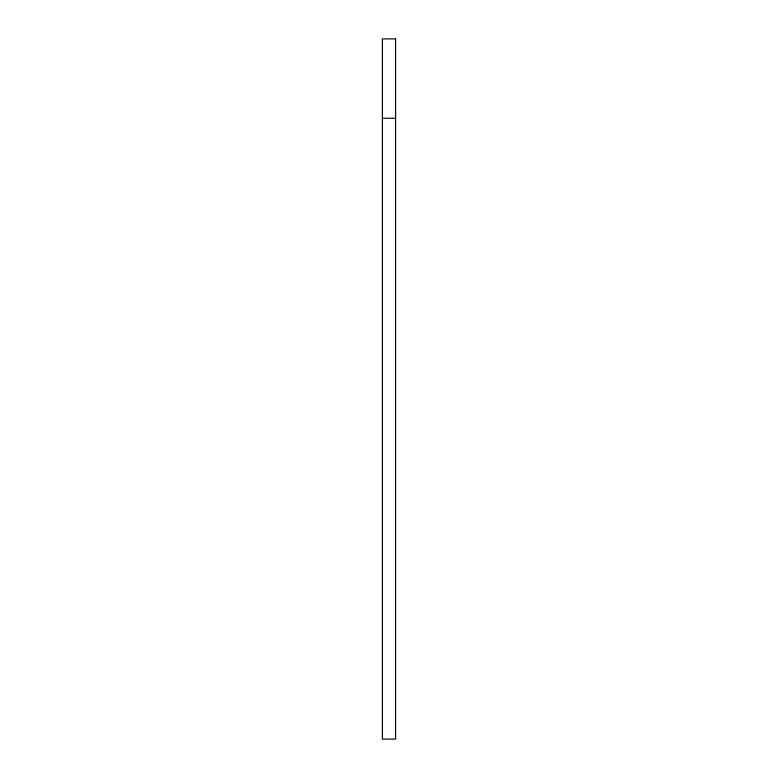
<?xml version="1.0" encoding="UTF-8"?>
<svg xmlns="http://www.w3.org/2000/svg" width="778" height="778" viewBox="0 0 778 778"><rect width="100%" height="100%" fill="white"/><g stroke="black" fill="none" stroke-linecap="round" stroke-linejoin="round"><path stroke-width="1.17" d="M382.387 118.256L395.613 118.256M395.613 38.9L382.387 38.9L382.387 739.1L395.613 739.1L395.613 38.9"/></g></svg>
